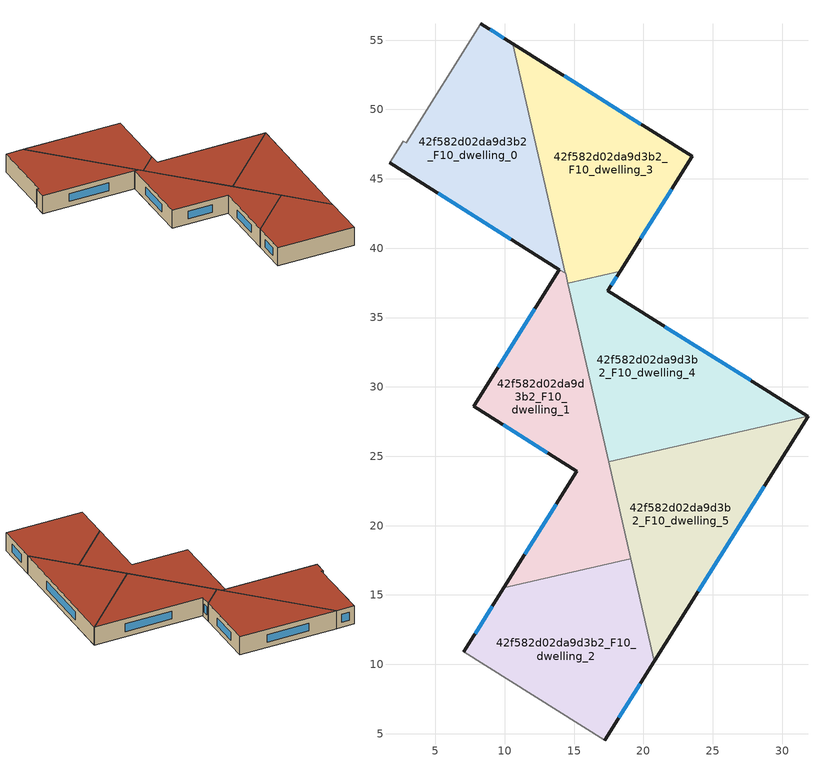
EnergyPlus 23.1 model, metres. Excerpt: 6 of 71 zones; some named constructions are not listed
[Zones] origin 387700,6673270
42f582d02da9d3b2_F10_dwelling_0
 floor to 42f582d02da9d3b2_F9_dwelling_0 (EU_floor_Construction): 10.6,54.74 14.39,38.18 1.7,46.15 2.68,47.71 2.89,47.58 8.29,56.19 z30
 wall outside (EU_wall_Construction): 1.7,46.15 13.94,38.46 / 10.6,54.74 8.29,56.19 z30:33
 wall adiabatic (EU_wall_Construction): 8.29,56.19 2.89,47.58 2.68,47.71 1.7,46.15 z30:33
 wall to 42f582d02da9d3b2_F10_dwelling_1 (EU_wall_Construction): 13.95,38.46 14.39,38.18 z30:33
 wall to 42f582d02da9d3b2_F10_dwelling_3 (EU_wall_Construction): 14.38,38.19 10.6,54.74 z30:33
 window (EU_Window_Construction): 5.2,43.95 10.44,40.66 / 9.94,55.15 8.95,55.77 z30.86:32.14
 roof outside (EU_roof_Construction): 14.39,38.18 10.6,54.74 8.29,56.19 2.89,47.58 2.68,47.71 1.7,46.15 z33
42f582d02da9d3b2_F10_dwelling_1
 floor to 42f582d02da9d3b2_F9_dwelling_1 (EU_floor_Construction): 14.39,38.18 19.09,17.62 9.94,15.52 15.21,23.93 7.76,28.6 13.95,38.46 z30
 wall outside (EU_wall_Construction): 13.95,38.46 7.76,28.6 15.21,23.93 9.94,15.52 z30:33
 wall to 42f582d02da9d3b2_F10_dwelling_2 (EU_wall_Construction): 9.94,15.52 19.09,17.62 z30:33
 wall to 42f582d02da9d3b2_F10_dwelling_4 (EU_wall_Construction): 17.5,24.6 14.55,37.49 z30:33
 wall to 42f582d02da9d3b2_F10_dwelling_3 (EU_wall_Construction): 14.55,37.49 14.39,38.19 z30:33
 wall to 42f582d02da9d3b2_F10_dwelling_5 (EU_wall_Construction): 19.09,17.62 17.5,24.6 z30:33
 window (EU_Window_Construction): 13.71,21.52 11.45,17.92 / 9.89,27.27 13.08,25.26 / 12.18,35.64 9.53,31.42 z30.86:32.14
 roof outside (EU_roof_Construction): 19.09,17.62 14.39,38.18 13.95,38.46 7.76,28.6 15.21,23.93 9.94,15.52 z33
42f582d02da9d3b2_F10_dwelling_2
 floor to 42f582d02da9d3b2_F9_dwelling_2 (EU_floor_Construction): 19.09,17.62 20.79,10.22 17.21,4.52 7.04,10.9 9.94,15.52 z30
 wall outside (EU_wall_Construction): 17.21,4.52 20.79,10.22 / 9.94,15.52 7.04,10.9 z30:33
 wall adiabatic (EU_wall_Construction): 7.04,10.9 17.21,4.52 z30:33
 wall to 42f582d02da9d3b2_F10_dwelling_5 (EU_wall_Construction): 20.79,10.22 19.09,17.62 z30:33
 window (EU_Window_Construction): 18.23,6.15 19.76,8.59 / 9.11,14.2 7.87,12.22 z30.86:32.14
 roof outside (EU_roof_Construction): 17.21,4.52 20.79,10.22 19.09,17.62 9.94,15.52 7.04,10.9 z33
42f582d02da9d3b2_F10_dwelling_3
 floor to 42f582d02da9d3b2_F9_dwelling_3 (EU_floor_Construction): 23.51,46.63 18.32,38.35 14.55,37.49 10.6,54.74 z30
 wall outside (EU_wall_Construction): 18.32,38.35 23.51,46.63 10.6,54.74 z30:33
 wall to 42f582d02da9d3b2_F10_dwelling_4 (EU_wall_Construction): 14.55,37.49 18.32,38.35 z30:33
 window (EU_Window_Construction): 19.82,48.95 14.29,52.42 / 19.8,40.71 22.03,44.27 z30.86:32.14
 roof outside (EU_roof_Construction): 18.32,38.35 23.51,46.63 10.6,54.74 14.55,37.49 z33
42f582d02da9d3b2_F10_dwelling_4
 floor to 42f582d02da9d3b2_F9_dwelling_4 (EU_floor_Construction): 31.86,27.88 17.5,24.6 14.55,37.49 18.32,38.35 17.43,36.94 z30
 wall outside (EU_wall_Construction): 31.86,27.88 17.43,36.94 18.32,38.35 z30:33
 wall to 42f582d02da9d3b2_F10_dwelling_5 (EU_wall_Construction): 17.5,24.6 31.86,27.88 z30:33
 window (EU_Window_Construction): 17.68,37.34 18.06,37.94 / 27.73,30.47 21.55,34.35 z30.86:32.14
 roof outside (EU_roof_Construction): 31.86,27.88 17.43,36.94 18.32,38.35 14.55,37.49 17.5,24.6 z33
42f582d02da9d3b2_F10_dwelling_5
 floor to 42f582d02da9d3b2_F9_dwelling_5 (EU_floor_Construction): 31.87,27.88 20.79,10.22 17.5,24.6 31.86,27.88 z30
 wall outside (EU_wall_Construction): 20.79,10.22 31.87,27.88 31.86,27.88 z30:33
 window (EU_Window_Construction): 23.95,15.26 28.7,22.83 z30.86:32.14
 roof outside (EU_roof_Construction): 20.79,10.22 31.87,27.88 31.86,27.88 17.5,24.6 z33
[SCHEDULE:FILE] Column Number=1; Rows to Skip at Top=0; Number of Hours of Data=8760; Column Separator=Comma; Interpolate to Timestep=No; Minutes per Item=60; Adjust Schedule for Daylight Savings=Yes
Name | File
EU_Step8_GainSchedule_42f582d02da9d3b2_F7_dwelling_0_f000 | ../../schedules/42f582d02da9d3b2/42f582d02da9d3b2_F7_dwelling_0_f000_gain.csv
EU_Step8_GainSchedule_42f582d02da9d3b2_F7_dwelling_1_f000 | ../../schedules/42f582d02da9d3b2/42f582d02da9d3b2_F7_dwelling_1_f000_gain.csv
EU_Step8_GainSchedule_42f582d02da9d3b2_F7_dwelling_2_f000 | ../../schedules/42f582d02da9d3b2/42f582d02da9d3b2_F7_dwelling_2_f000_gain.csv
EU_Step8_GainSchedule_42f582d02da9d3b2_F7_dwelling_3_f000 | ../../schedules/42f582d02da9d3b2/42f582d02da9d3b2_F7_dwelling_3_f000_gain.csv
EU_Step8_GainSchedule_42f582d02da9d3b2_F7_dwelling_4_f000 | ../../schedules/42f582d02da9d3b2/42f582d02da9d3b2_F7_dwelling_4_f000_gain.csv
EU_Step8_GainSchedule_42f582d02da9d3b2_F7_dwelling_5_f000 | ../../schedules/42f582d02da9d3b2/42f582d02da9d3b2_F7_dwelling_5_f000_gain.csv
EU_Step8_GainSchedule_42f582d02da9d3b2_F8_dwelling_0_f000 | ../../schedules/42f582d02da9d3b2/42f582d02da9d3b2_F8_dwelling_0_f000_gain.csv
EU_Step8_GainSchedule_42f582d02da9d3b2_F8_dwelling_1_f000 | ../../schedules/42f582d02da9d3b2/42f582d02da9d3b2_F8_dwelling_1_f000_gain.csv
EU_Step8_GainSchedule_42f582d02da9d3b2_F8_dwelling_2_f000 | ../../schedules/42f582d02da9d3b2/42f582d02da9d3b2_F8_dwelling_2_f000_gain.csv
EU_Step8_GainSchedule_42f582d02da9d3b2_F8_dwelling_3_f000 | ../../schedules/42f582d02da9d3b2/42f582d02da9d3b2_F8_dwelling_3_f000_gain.csv
EU_Step8_GainSchedule_42f582d02da9d3b2_F8_dwelling_4_f000 | ../../schedules/42f582d02da9d3b2/42f582d02da9d3b2_F8_dwelling_4_f000_gain.csv
EU_Step8_GainSchedule_42f582d02da9d3b2_F8_dwelling_5_f000 | ../../schedules/42f582d02da9d3b2/42f582d02da9d3b2_F8_dwelling_5_f000_gain.csv
